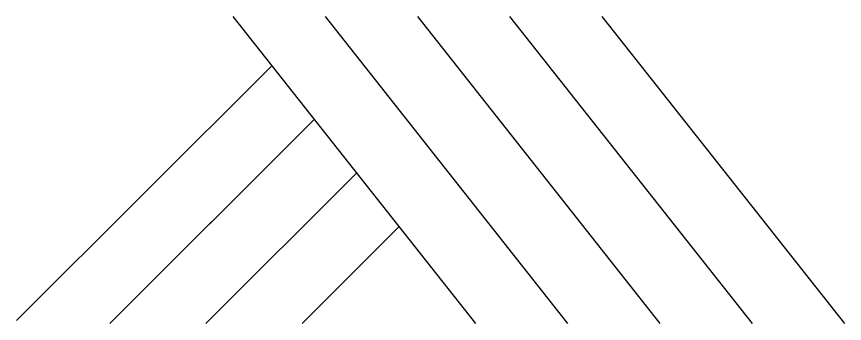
# Model space of a CAD drawing. Header units: millimetres. Extents: x 391693 to 1812786, y 295565 to 825568.
# Drawn here: x 1812447.5 to 1812786.3, y 825441.9 to 825567.6 of the extents above; entities that cross this region are included whole.
import ezdxf

# ---------------------------------------------------------------- set-up
doc = ezdxf.new("R2010")
doc.units = ezdxf.units.MM
doc.header["$LTSCALE"] = 1000
doc.layers.add('GPSCOMMON', color=7, linetype='Continuous')
doc.layers.add('地面线', color=8, linetype='Continuous')

# ---------------------------------------------------------------- blocks, each defined once
blk = doc.blocks.new('地面线')
at = {"layer": 'GPSCOMMON', "color": 8}
for p, q in [((39296.55, -13947.26), (39230.38, -14031.11)), ((39296.55, -13947.26), (39230.38, -14031.11)), ((39321.72, -13947.26), (39255.55, -14031.11)), ((39321.72, -13947.26), (39255.55, -14031.11)), ((39346.89, -13947.26), (39280.72, -14031.11)), ((39346.89, -13947.26), (39280.72, -14031.11)), ((39372.07, -13947.26), (39305.9, -14031.11)), ((39372.07, -13947.26), (39305.9, -14031.11)), ((39397.24, -13947.26), (39331.07, -14031.11)), ((39397.24, -13947.26), (39331.07, -14031.11)), ((39386.62, -13960.72), (39456.25, -14030.27)), ((39375.05, -13975.38), (39430.84, -14031.11)), ((39376.53, -13976.85), (39430.84, -14031.11)), ((39363.42, -13989.98), (39404.6, -14031.11)), ((39363.42, -13989.98), (39404.6, -14031.11)), ((39351.91, -14004.7), (39378.35, -14031.11)), ((39351.91, -14004.7), (39378.35, -14031.11))]:
    blk.add_line(p, q, dxfattribs=at)

msp = doc.modelspace()

# ---------------------------------------------------------------- block references
at = {"layer": '地面线', "color": 8, "xscale": -1.5, "yscale": 1.5, "zscale": 1.5}
msp.add_blockref('地面线', (1871631.84, 846488.52), dxfattribs=at)

doc.saveas('drawing.dxf')
